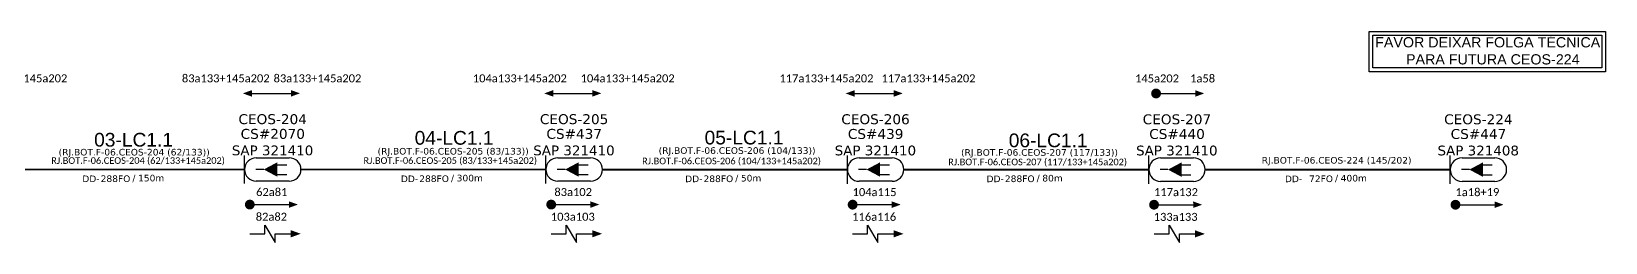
# Model space of a CAD drawing. Header units: millimetres. Extents: x 4506 to 5652, y -501 to 251.
# Drawn here: x 5236.1 to 5652.1, y 155.2 to 210.9 of the extents above; entities that cross this region are included whole.
import ezdxf
from ezdxf.enums import TextEntityAlignment as Align

# ---------------------------------------------------------------- set-up
doc = ezdxf.new("R2010")
doc.units = ezdxf.units.MM
doc.linetypes.add('ARILSUPP', pattern=[2.98, 1.42, -0.71, 0.14, -0.71])
for name, color, linetype in [('20.4-CEOS', 1, 'Continuous'), ('20.5-CABO AÉREO', 1, 'Continuous'), ('CEO', 1, 'Continuous'), ('LC1', 3, 'Continuous'), ('SETA', 7, 'Continuous')]:
    doc.layers.add(name, color=color, linetype=linetype)
doc.layers.add('40.1-ETIQUETAS', color=1, linetype='Continuous', lineweight=20)
doc.styles.add('ARIAL', font='arial.ttf')
doc.styles.add('siredit', font='verdana.ttf')

# ---------------------------------------------------------------- blocks, each defined once
blk = doc.blocks.new('ETIQUETA_RS5F')
at = {"layer": '40.1-ETIQUETAS', "color": 0, "style": 'siredit'}
blk.add_text('/', height=1.5, dxfattribs=at).set_placement((1.55, -1.95), align=Align.MIDDLE_RIGHT)
for tag, p in [('ETIQUETA_R_PRIMARIA', (1.18, 4.1)), ('ETIQUETA_R_SECUNDARIA', (1.18, 2.1)), ('F_ATIVAS/F_MORTAS', (1.11, -4.24))]:
    blk.add_attdef(tag, text='', height=1.5, dxfattribs=at).set_placement(p, align=Align.MIDDLE_CENTER)
for tag, p in [('TIPO_CABO', (-6.62, -2.12)), ('CAP_CABO', (0.37, -2.09))]:
    blk.add_attdef(tag, text='', height=1.5, dxfattribs=at).set_placement(p, align=Align.MIDDLE_RIGHT)
blk.add_attdef('METROS', text='', height=1.5, dxfattribs=at).set_placement((2.11, -1.95), align=Align.MIDDLE_LEFT)
for tag, p in [('FUSÃO_1', (0.82, -8.39)), ('FUSÃO_2', (0.82, -10.6)), ('FUSÃO_3', (0.82, -12.93)), ('FUSÃO_4', (0.82, -15.14)), ('FUSÃO_5', (0.82, -17.16))]:
    blk.add_attdef(tag, text='', height=1.5, dxfattribs=at).set_placement(p, align=Align.CENTER)

msp = doc.modelspace()

# ---------------------------------------------------------------- linework, layer by layer
at = {"color": 3, "ltscale": 9e-07}
for points in [[(5589.62, 210.95), (5652.13, 210.95), (5652.13, 200.31), (5589.62, 200.31)], [(5590.61, 209.95), (5651.13, 209.95), (5651.13, 201.3), (5590.61, 201.3)]]:
    msp.add_lwpolyline(points, close=True, dxfattribs=at)
at = {"color": 7, "const_width": 1.3}
for points in [[(5532.69, 194.55, 1), (5533.99, 194.56, 1)], [(5293.16, 165.18, 1), (5294.45, 165.19, 1)], [(5372.82, 165.18, 1), (5374.12, 165.19, 1)], [(5452.49, 165.16, 1), (5453.79, 165.17, 1)], [(5532.16, 165.15, 1), (5533.45, 165.15, 1)], [(5611.83, 165.15, 1), (5613.12, 165.15, 1)]]:
    msp.add_lwpolyline(points, format="xyb", close=True, dxfattribs=at)
at = {"color": 7}
for points in [[(5294.34, 194.58), (5304.68, 194.58)], [(5374.01, 194.58), (5384.35, 194.58)], [(5453.68, 194.57), (5464.01, 194.57)], [(5533.34, 194.55), (5543.68, 194.55)], [(5293.8, 165.18), (5304.14, 165.18)], [(5373.47, 165.18), (5383.81, 165.18)], [(5453.14, 165.17), (5463.48, 165.17)], [(5532.81, 165.15), (5543.14, 165.15)], [(5612.47, 165.15), (5622.81, 165.15)], [(5297.77, 157.47), (5297.77, 159.77), (5300.5, 155.19), (5300.51, 157.47)], [(5377.43, 157.47), (5377.43, 159.77), (5380.17, 155.19), (5380.17, 157.47)], [(5457.1, 157.46), (5457.1, 159.75), (5459.84, 155.17), (5459.84, 157.46)], [(5536.77, 157.44), (5536.77, 159.73), (5539.5, 155.16), (5539.51, 157.44)]]:
    msp.add_lwpolyline(points, dxfattribs=at)
at = {"layer": '20.4-CEOS', "color": 5}
for p, q in [((5295.53, 177.56), (5304.22, 177.56)), ((5375.19, 177.56), (5383.89, 177.56)), ((5454.86, 177.55), (5463.56, 177.55)), ((5534.53, 177.53), (5543.23, 177.53)), ((5304.22, 171.36), (5295.53, 171.36)), ((5383.89, 171.36), (5375.19, 171.36)), ((5463.56, 171.35), (5454.86, 171.35)), ((5543.23, 171.33), (5534.53, 171.33))]:
    msp.add_line(p, q, dxfattribs=at)
at = {"layer": '20.4-CEOS', "color": 8}
for p, q in [((5614.2, 177.53), (5622.89, 177.53)), ((5622.89, 171.33), (5614.2, 171.33))]:
    msp.add_line(p, q, dxfattribs=at)
at = {"layer": '20.4-CEOS', "color": 5}
for points in [[(5292.43, 170.73), (5292.43, 178.2)], [(5300.91, 175.69), (5303.55, 175.69)], [(5372.09, 170.73), (5372.09, 178.2)], [(5380.57, 175.69), (5383.21, 175.69)], [(5451.76, 170.71), (5451.76, 178.19)], [(5460.24, 175.68), (5462.88, 175.68)], [(5531.43, 170.69), (5531.43, 178.17)], [(5539.91, 175.66), (5542.55, 175.66)], [(5297.48, 174.46), (5295.38, 174.46)], [(5300.91, 173.11), (5303.55, 173.11)], [(5377.14, 174.46), (5375.05, 174.46)], [(5380.57, 173.11), (5383.21, 173.11)], [(5456.81, 174.45), (5454.72, 174.45)], [(5460.24, 173.1), (5462.88, 173.1)], [(5536.48, 174.43), (5534.39, 174.43)], [(5539.91, 173.08), (5542.55, 173.08)]]:
    msp.add_lwpolyline(points, dxfattribs=at)
for points in [[(5297.48, 174.46, 0, 3.83, 0), (5301.07, 174.46, 3.83, 3.83, 0)], [(5377.14, 174.46, 0, 3.83, 0), (5380.73, 174.46, 3.83, 3.83, 0)], [(5456.81, 174.45, 0, 3.83, 0), (5460.4, 174.45, 3.83, 3.83, 0)], [(5536.48, 174.43, 0, 3.83, 0), (5540.07, 174.43, 3.83, 3.83, 0)]]:
    msp.add_lwpolyline(points, format="xyseb", dxfattribs=at)
at = {"layer": '20.4-CEOS', "color": 8}
for points in [[(5611.1, 170.69), (5611.1, 178.17)], [(5619.57, 175.66), (5622.21, 175.66)], [(5616.14, 174.43), (5614.05, 174.43)], [(5619.57, 173.08), (5622.21, 173.08)]]:
    msp.add_lwpolyline(points, dxfattribs=at)
msp.add_lwpolyline([(5616.14, 174.43, 0, 3.83, 0), (5619.73, 174.43, 3.83, 3.83, 0)], format="xyseb", dxfattribs=at)
at = {"layer": '20.4-CEOS', "color": 5}
for centre, start, end in [((5295.53, 174.46), 90, 270), ((5304.22, 174.46), 270, 90), ((5375.19, 174.46), 90, 270), ((5383.89, 174.46), 270, 90), ((5454.86, 174.45), 90, 270), ((5463.56, 174.45), 270, 90), ((5534.53, 174.43), 90, 270), ((5543.23, 174.43), 270, 90)]:
    msp.add_arc(centre, 3.1, start, end, dxfattribs=at)
at = {"layer": '20.4-CEOS', "color": 8}
for centre, start, end in [((5614.2, 174.43), 90, 270), ((5622.89, 174.43), 270, 90)]:
    msp.add_arc(centre, 3.1, start, end, dxfattribs=at)
at = {"layer": '20.5-CABO AÉREO', "color": 5, "ltscale": 8, "const_width": 0.518}
for points in [[(5227.66, 174.46), (5292.43, 174.46)], [(5307.32, 174.46), (5372.09, 174.46)], [(5386.99, 174.45), (5451.76, 174.45)], [(5466.66, 174.43), (5531.43, 174.43)]]:
    msp.add_lwpolyline(points, dxfattribs=at)
at = {"layer": '20.5-CABO AÉREO', "color": 1, "ltscale": 8, "const_width": 0.518}
msp.add_lwpolyline([(5546.33, 174.43), (5611.1, 174.43)], dxfattribs=at)
at = {"layer": 'SETA', "color": 7}
for points in [[(5293.8, 157.47), (5297.77, 157.47)], [(5300.51, 157.47), (5304.64, 157.47)], [(5373.47, 157.47), (5377.43, 157.47)], [(5380.17, 157.47), (5384.31, 157.47)], [(5453.14, 157.46), (5457.1, 157.46)], [(5459.84, 157.46), (5463.98, 157.46)], [(5532.81, 157.44), (5536.77, 157.44)], [(5539.51, 157.44), (5543.64, 157.44)]]:
    msp.add_lwpolyline(points, dxfattribs=at)
for points in [[(5294.35, 193.72), (5291.97, 194.57), (5294.34, 195.45)], [(5304.67, 195.45), (5307.05, 194.6), (5304.68, 193.72)], [(5374.01, 193.72), (5371.63, 194.57), (5374, 195.45)], [(5384.34, 195.45), (5386.72, 194.6), (5384.35, 193.72)], [(5453.68, 193.7), (5451.3, 194.56), (5453.67, 195.43)], [(5464.01, 195.43), (5466.39, 194.58), (5464.02, 193.7)], [(5543.68, 195.42), (5546.05, 194.57), (5543.68, 193.69)], [(5304.14, 166.05), (5306.52, 165.2), (5304.15, 164.32)], [(5383.81, 166.05), (5386.18, 165.2), (5383.81, 164.32)], [(5463.47, 166.03), (5465.85, 165.18), (5463.48, 164.3)], [(5543.14, 166.02), (5545.52, 165.16), (5543.15, 164.29)], [(5622.81, 166.02), (5625.18, 165.16), (5622.82, 164.29)], [(5304.64, 158.42), (5307.25, 157.47), (5304.64, 156.52)], [(5384.31, 158.42), (5386.92, 157.47), (5384.31, 156.52)], [(5463.98, 158.41), (5466.59, 157.46), (5463.98, 156.51)], [(5543.64, 158.39), (5546.25, 157.44), (5543.64, 156.49)]]:
    msp.add_solid(points, dxfattribs=at)

# ---------------------------------------------------------------- block references
at = {"layer": '40.1-ETIQUETAS', "color": 5}
ref = msp.add_blockref('ETIQUETA_RS5F', (5261.77, 174.46), dxfattribs=dict(at, xscale=1.165860000000007, yscale=1.165860000000007, zscale=1.165860000000007))
ref.add_attrib('ETIQUETA_R_SECUNDARIA', '(RJ.BOT.F-06.CEOS-204 (62/133))', dxfattribs={"color": 0, "height": 1.7488, "style": 'siredit'}).set_placement((5263.24, 179.04), align=Align.MIDDLE_CENTER)
ref.add_attrib('TIPO_CABO', 'DD-', dxfattribs={"color": 0, "height": 1.749, "style": 'siredit'}).set_placement((5254.09, 172), align=Align.MIDDLE_RIGHT)
ref.add_attrib('CAP_CABO', '288FO', dxfattribs={"color": 0, "height": 1.749, "style": 'siredit'}).set_placement((5262.23, 172.02), align=Align.MIDDLE_RIGHT)
ref.add_attrib('METROS', '150m', dxfattribs={"color": 0, "height": 1.749, "style": 'siredit'}).set_placement((5264.27, 172.19), align=Align.MIDDLE_LEFT)
ref = msp.add_blockref('ETIQUETA_RS5F', (5345.98, 174.46), dxfattribs=dict(at, xscale=1.165860000000007, yscale=1.165860000000007, zscale=1.165860000000007))
ref.add_attrib('ETIQUETA_R_SECUNDARIA', '(RJ.BOT.F-06.CEOS-205 (83/133))', dxfattribs={"color": 0, "height": 1.7488, "style": 'siredit'}).set_placement((5347.55, 179.29), align=Align.MIDDLE_CENTER)
ref.add_attrib('TIPO_CABO', 'DD-', dxfattribs={"color": 0, "height": 1.749, "style": 'siredit'}).set_placement((5338.3, 172), align=Align.MIDDLE_RIGHT)
ref.add_attrib('CAP_CABO', '288FO', dxfattribs={"color": 0, "height": 1.749, "style": 'siredit'}).set_placement((5346.44, 172.02), align=Align.MIDDLE_RIGHT)
ref.add_attrib('METROS', '300m', dxfattribs={"color": 0, "height": 1.749, "style": 'siredit'}).set_placement((5348.48, 172.19), align=Align.MIDDLE_LEFT)
ref = msp.add_blockref('ETIQUETA_RS5F', (5421.1, 174.45), dxfattribs=dict(at, xscale=1.165860000000007, yscale=1.165860000000007, zscale=1.165860000000007))
ref.add_attrib('ETIQUETA_R_SECUNDARIA', '(RJ.BOT.F-06.CEOS-206 (104/133))', dxfattribs={"color": 0, "height": 1.7488, "style": 'siredit'}).set_placement((5422.6, 179.47), align=Align.MIDDLE_CENTER)
ref.add_attrib('TIPO_CABO', 'DD-', dxfattribs={"color": 0, "height": 1.749, "style": 'siredit'}).set_placement((5413.43, 171.98), align=Align.MIDDLE_RIGHT)
ref.add_attrib('CAP_CABO', '288FO', dxfattribs={"color": 0, "height": 1.749, "style": 'siredit'}).set_placement((5421.57, 172.01), align=Align.MIDDLE_RIGHT)
ref.add_attrib('METROS', '50m', dxfattribs={"color": 0, "height": 1.749, "style": 'siredit'}).set_placement((5423.6, 172.17), align=Align.MIDDLE_LEFT)
ref = msp.add_blockref('ETIQUETA_RS5F', (5500.77, 174.45), dxfattribs=dict(at, xscale=1.165860000000007, yscale=1.165860000000007, zscale=1.165860000000007))
ref.add_attrib('ETIQUETA_R_SECUNDARIA', '(RJ.BOT.F-06.CEOS-207 (117/133))', dxfattribs={"color": 0, "height": 1.7488, "style": 'siredit'}).set_placement((5502.53, 178.97), align=Align.MIDDLE_CENTER)
ref.add_attrib('TIPO_CABO', 'DD-', dxfattribs={"color": 0, "height": 1.749, "style": 'siredit'}).set_placement((5493.09, 171.98), align=Align.MIDDLE_RIGHT)
ref.add_attrib('CAP_CABO', '288FO', dxfattribs={"color": 0, "height": 1.749, "style": 'siredit'}).set_placement((5501.23, 172.01), align=Align.MIDDLE_RIGHT)
ref.add_attrib('METROS', '80m', dxfattribs={"color": 0, "height": 1.749, "style": 'siredit'}).set_placement((5503.27, 172.17), align=Align.MIDDLE_LEFT)
at = {"layer": '40.1-ETIQUETAS', "color": 7}
ref = msp.add_blockref('ETIQUETA_RS5F', (5579.63, 174.45), dxfattribs=dict(at, xscale=1.165860000000007, yscale=1.165860000000007, zscale=1.165860000000007))
ref.add_attrib('ETIQUETA_R_SECUNDARIA', 'RJ.BOT.F-06.CEOS-224 (145/202)', dxfattribs={"color": 0, "height": 1.7488, "style": 'siredit'}).set_placement((5581.05, 176.9), align=Align.MIDDLE_CENTER)
ref.add_attrib('TIPO_CABO', 'DD-', dxfattribs={"color": 0, "height": 1.749, "style": 'siredit'}).set_placement((5571.96, 171.98), align=Align.MIDDLE_RIGHT)
ref.add_attrib('CAP_CABO', '72FO', dxfattribs={"color": 0, "height": 1.749, "style": 'siredit'}).set_placement((5580.1, 172.01), align=Align.MIDDLE_RIGHT)
ref.add_attrib('METROS', '400m', dxfattribs={"color": 0, "height": 1.749, "style": 'siredit'}).set_placement((5582.13, 172.17), align=Align.MIDDLE_LEFT)

# ---------------------------------------------------------------- texts
at = {"color": 7, "style": 'ARIAL'}
for s, p in [('FAVOR DEIXAR FOLGA TÉCNICA', (5591.25, 206.75)), ('PARA FUTURA CEOS-224', (5599.4, 202.24))]:
    msp.add_text(s, height=2.6989, rotation=359.9867, dxfattribs=at).set_placement(p)
at = {"layer": '20.4-CEOS', "color": 7, "style": 'siredit'}
for s, height, p in [('CS#2070', 2.626, (5299.88, 183.88)), ('CS#437', 2.626, (5379.55, 183.88)), ('CS#439', 2.626, (5459.22, 183.86)), ('CS#440', 2.626, (5538.88, 183.85)), ('CS#447', 2.626, (5618.55, 183.85)), ('SAP 321410', 2.591, (5299.82, 179.51)), ('SAP 321410', 2.591, (5379.48, 179.51)), ('SAP 321410', 2.591, (5459.15, 179.49)), ('SAP 321410', 2.591, (5538.82, 179.48)), ('SAP 321408', 2.591, (5618.49, 179.48))]:
    msp.add_text(s, height=height, dxfattribs=at).set_placement(p, align=Align.MIDDLE_CENTER)
at = {"layer": '40.1-ETIQUETAS', "color": 7, "char_height": 2.1154, "width": 36.1348, "attachment_point": 5, "style": 'ARIAL'}
for s, insert in [('{\\fCalibri|b0|i0|c0|p34;62a133\\C1;+145a202}', (5233.97, 198.55)), ('{\\fCalibri|b0|i0|c0|p34;83a133\\C1;+145a202}', (5287.45, 198.55)), ('{\\fCalibri|b0|i0|c0|p34;83a133\\C1;+145a202}', (5311.69, 198.55)), ('{\\fCalibri|b0|i0|c0|p34;1a58}', (5545.63, 198.52)), ('{\\fCalibri|b0|i0|c0|p34;104a133\\C1;+145a202}', (5365.18, 198.55)), ('{\\fCalibri|b0|i0|c0|p34;104a133\\C1;+145a202}', (5393.67, 198.55)), ('{\\fCalibri|b0|i0|c0|p34;117a133\\C1;+145a202}', (5446.22, 198.54)), ('{\\fCalibri|b0|i0|c0|p34;117a133\\C1;+145a202}', (5473.19, 198.54)), ('{\\fCalibri|b0|i0|c0|p34;145a202}', (5533.59, 198.52)), ('{\\fCalibri|b0|i0|c0|p34;62a81}', (5299.6, 168.49)), ('{\\fCalibri|b0|i0|c0|p34;83a102}', (5379.27, 168.49)), ('{\\fCalibri|b0|i0|c0|p34;104a115}', (5458.93, 168.47)), ('{\\fCalibri|b0|i0|c0|p34;117a132}', (5538.6, 168.46)), ('\\fCalibri|b0|i0|c0|p34;1a18+19', (5618.27, 168.46)), ('{\\fCalibri|b0|i0|c0|p34;82a82}', (5299.51, 161.96)), ('{\\fCalibri|b0|i0|c0|p34;103a103}', (5379.18, 161.96)), ('{\\fCalibri|b0|i0|c0|p34;116a116}', (5458.84, 161.94)), ('{\\fCalibri|b0|i0|c0|p34;133a133}', (5538.51, 161.92))]:
    msp.add_mtext(s, dxfattribs=dict(at, insert=insert))
at = {"layer": '40.1-ETIQUETAS', "color": 0, "char_height": 1.7488, "attachment_point": 1, "style": 'siredit'}
for s, insert, width in [('{\\fCalibri|b0|i0|c0|p34;\\C1;RJ.BOT.F-06.CEOS-204 (62/133+145a202)}', (5241.33, 177.7), 77.3521), ('{\\fCalibri|b0|i0|c0|p34;\\C1;RJ.BOT.F-06.CEOS-205 (83/133+145a202)}', (5323.84, 177.7), 77.3521), ('{\\fCalibri|b0|i0|c0|p34;\\C1;RJ.BOT.F-06.CEOS-206 (104/133+145a202)}', (5397.5, 177.59), 89.3437), ('{\\fCalibri|b0|i0|c0|p34;\\C1;RJ.BOT.F-06.CEOS-207 (117/133+145a202)}', (5478.4, 177.33), 89.3437)]:
    msp.add_mtext(s, dxfattribs=dict(at, insert=insert, width=width))
at = {"layer": 'CEO', "color": 7, "style": 'siredit'}
for s, p in [('CEOS-204', (5299.85, 187.77)), ('CEOS-205', (5379.52, 187.77)), ('CEOS-206', (5459.19, 187.75)), ('CEOS-207', (5538.85, 187.73)), ('CEOS-224', (5618.52, 187.73))]:
    msp.add_text(s, height=2.626, dxfattribs=at).set_placement(p, align=Align.MIDDLE_CENTER)
at = {"layer": 'LC1', "color": 7, "linetype": 'ARILSUPP', "style": 'ARIAL'}
for s, p in [('03-LC1.1', (5263.08, 182.33)), ('04-LC1.1', (5347.8, 182.83)), ('05-LC1.1', (5424.43, 182.9)), ('06-LC1.1', (5504.82, 182.16))]:
    msp.add_text(s, height=3.627, dxfattribs=at).set_placement(p, align=Align.MIDDLE_CENTER)

doc.saveas('drawing.dxf')
